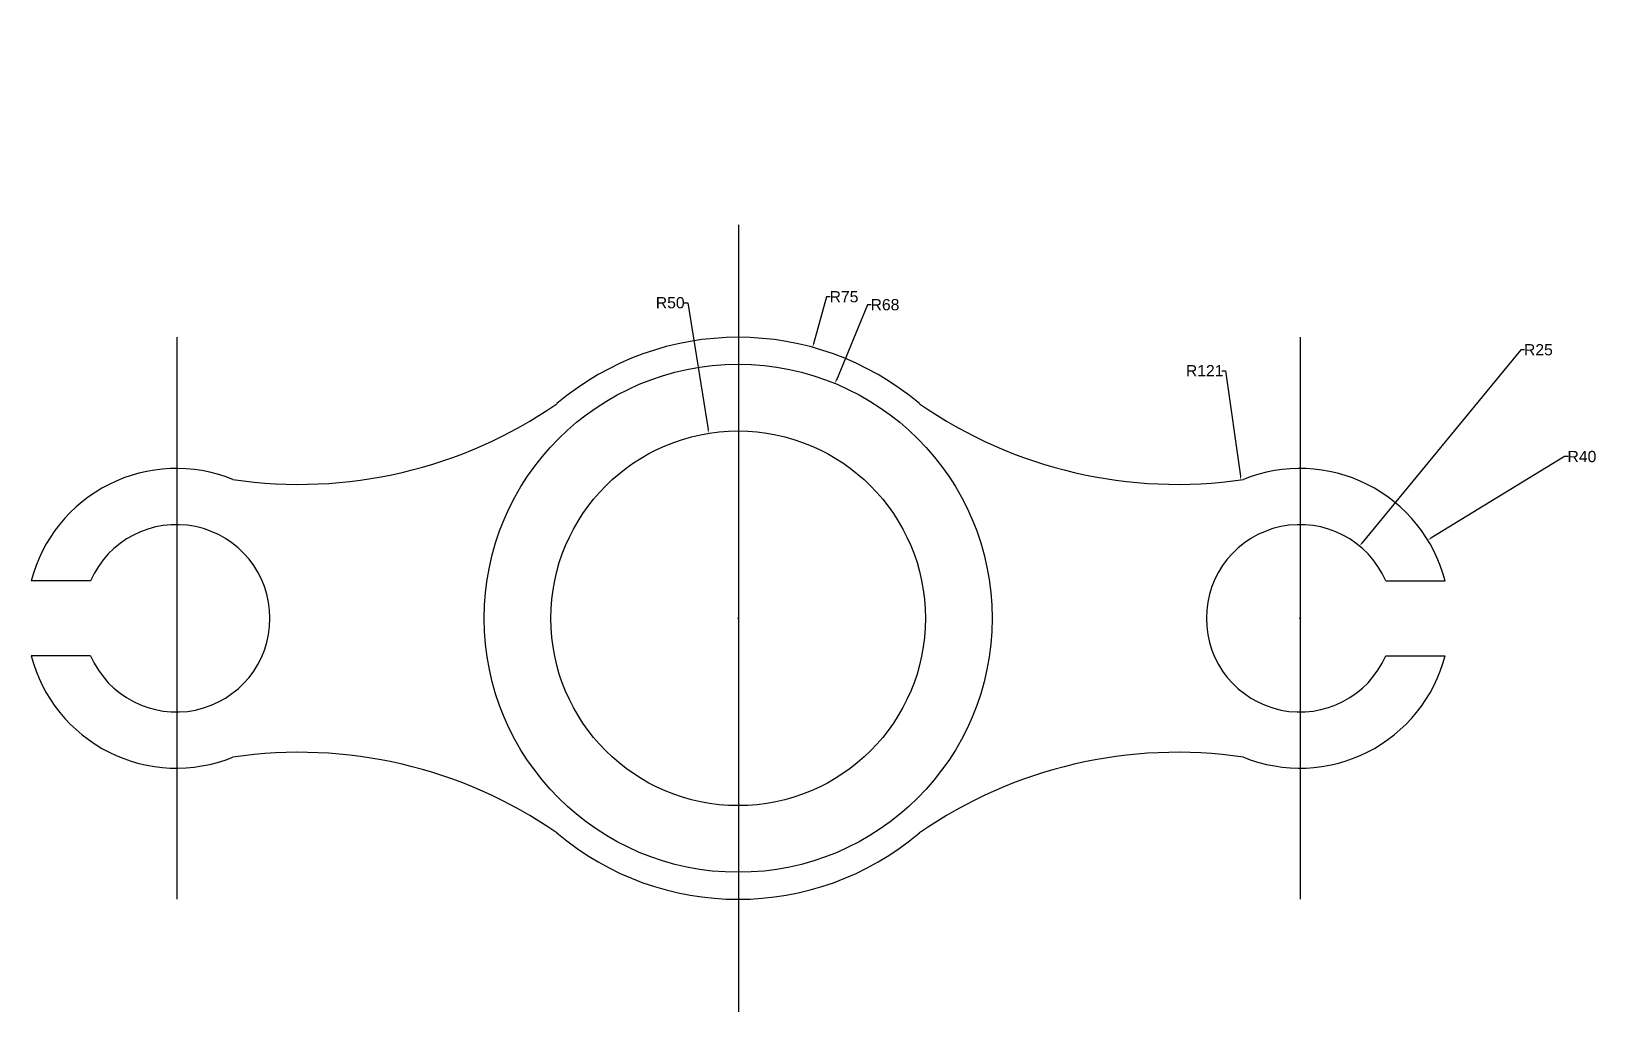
# Model space of a CAD drawing. Header units: inches. Extents: x 111 to 529, y 45 to 307.
import ezdxf

# ---------------------------------------------------------------- set-up
doc = ezdxf.new("R2010")
doc.units = ezdxf.units.IN
doc.header["$MEASUREMENT"] = 0
doc.styles.get("Standard").update_dxf_attribs({"font": 'arial.ttf'})
doc.dimstyles.get("Standard").update_dxf_attribs({"dimtxt": 3, "dimasz": 1, "dimexe": 0.18, "dimexo": 0.0625, "dimgap": 0.09, "dimtad": 0, "dimtih": 1, "dimtoh": 1, "dimdec": 0, "dimzin": 0, "dimdsep": 46, "dimtxsty": 'Standard', "dimcen": 0.09, "dimadec": 0, "dimazin": 0, "dimtfac": 1, "dimtdec": 0, "dimtofl": 0, "dimtmove": 0, "dimatfit": 3, "dimfxl": 1, "dimtolj": 1, "dimtzin": 0, "dimarcsym": 0})

# ---------------------------------------------------------------- blocks, each defined once
blk = doc.blocks.new('*D1')
at = {"color": 0, "lineweight": -2, "transparency": 16777216}
for p, q in [((508.97, 221.66), (466.52, 170.08)), ((509.97, 221.66), (508.97, 221.66)), ((449.91, 150), (450.09, 150)), ((450, 149.91), (450, 150.09))]:
    blk.add_line(p, q, dxfattribs=at)
at = {"color": 0, "transparency": 16777216}
blk.add_solid([(466.39, 170.18), (466.65, 169.97), (465.89, 169.3)], dxfattribs=at)
at = {"layer": 'Defpoints', "color": 0, "transparency": 16777216}
for p in [(465.89, 169.3), (450, 150)]:
    blk.add_point(p, dxfattribs=at)
at = {"color": 0, "transparency": 16777216, "insert": (513.66, 221.66), "char_height": 3, "attachment_point": 5}
blk.add_mtext('\\A1;R25', dxfattribs=at)
blk = doc.blocks.new('*D2')
at = {"color": 0, "lineweight": -2, "transparency": 16777216}
for p, q in [((520.61, 193.16), (484.98, 171.38)), ((521.61, 193.16), (520.61, 193.16)), ((449.91, 150), (450.09, 150)), ((450, 149.91), (450, 150.09))]:
    blk.add_line(p, q, dxfattribs=at)
at = {"color": 0, "transparency": 16777216}
blk.add_solid([(484.9, 171.52), (485.07, 171.24), (484.13, 170.86)], dxfattribs=at)
at = {"layer": 'Defpoints', "color": 0, "transparency": 16777216}
for p in [(484.13, 170.86), (450, 150)]:
    blk.add_point(p, dxfattribs=at)
at = {"color": 0, "transparency": 16777216, "insert": (525.28, 193.16), "char_height": 3, "attachment_point": 5}
blk.add_mtext('\\A1;R40', dxfattribs=at)
blk = doc.blocks.new('*D3')
at = {"color": 0, "lineweight": -2, "transparency": 16777216}
for p, q in [((429.1, 216.09), (430.1, 216.09)), ((430.1, 216.09), (434.09, 187.95))]:
    blk.add_line(p, q, dxfattribs=at)
at = {"color": 0, "transparency": 16777216}
blk.add_solid([(434.25, 187.97), (433.92, 187.92), (434.23, 186.96)], dxfattribs=at)
at = {"layer": 'Defpoints', "color": 0, "transparency": 16777216}
for p in [(417.27, 306.68), (434.23, 186.96)]:
    blk.add_point(p, dxfattribs=at)
at = {"color": 0, "transparency": 16777216, "insert": (424.55, 216.09), "char_height": 3, "attachment_point": 5}
blk.add_mtext('\\A1;R121', dxfattribs=at)
blk = doc.blocks.new('*D4')
at = {"color": 0, "lineweight": -2, "transparency": 16777216}
for p, q in [((285.53, 234.22), (286.53, 234.22)), ((286.53, 234.22), (291.95, 200.36)), ((299.91, 150), (300.09, 150)), ((300, 149.91), (300, 150.09))]:
    blk.add_line(p, q, dxfattribs=at)
at = {"color": 0, "transparency": 16777216}
blk.add_solid([(292.11, 200.39), (291.78, 200.33), (292.11, 199.37)], dxfattribs=at)
at = {"layer": 'Defpoints', "color": 0, "transparency": 16777216}
for p in [(292.11, 199.37), (300, 150)]:
    blk.add_point(p, dxfattribs=at)
at = {"color": 0, "transparency": 16777216, "insert": (281.86, 234.22), "char_height": 3, "attachment_point": 5}
blk.add_mtext('\\A1;R50', dxfattribs=at)
blk = doc.blocks.new('*D5')
at = {"color": 0, "lineweight": -2, "transparency": 16777216}
for p, q in [((334.52, 233.69), (326.23, 213.6)), ((335.52, 233.69), (334.52, 233.69)), ((299.91, 150), (300.09, 150)), ((300, 149.91), (300, 150.09))]:
    blk.add_line(p, q, dxfattribs=at)
at = {"color": 0, "transparency": 16777216}
blk.add_solid([(326.08, 213.67), (326.39, 213.54), (325.85, 212.68)], dxfattribs=at)
at = {"layer": 'Defpoints', "color": 0, "transparency": 16777216}
for p in [(325.85, 212.68), (300, 150)]:
    blk.add_point(p, dxfattribs=at)
at = {"color": 0, "transparency": 16777216, "insert": (339.2, 233.69), "char_height": 3, "attachment_point": 5}
blk.add_mtext('\\A1;R68', dxfattribs=at)
blk = doc.blocks.new('*D6')
at = {"color": 0, "lineweight": -2, "transparency": 16777216}
for p, q in [((323.58, 235.82), (320.13, 223.29)), ((324.58, 235.82), (323.58, 235.82)), ((299.91, 150), (300.09, 150)), ((300, 149.91), (300, 150.09))]:
    blk.add_line(p, q, dxfattribs=at)
at = {"color": 0, "transparency": 16777216}
blk.add_solid([(319.97, 223.33), (320.29, 223.24), (319.87, 222.32)], dxfattribs=at)
at = {"layer": 'Defpoints', "color": 0, "transparency": 16777216}
for p in [(319.87, 222.32), (300, 150)]:
    blk.add_point(p, dxfattribs=at)
at = {"color": 0, "transparency": 16777216, "insert": (328.26, 235.82), "char_height": 3, "attachment_point": 5}
blk.add_mtext('\\A1;R75', dxfattribs=at)

msp = doc.modelspace()

# ---------------------------------------------------------------- linework, layer by layer
for p, q in [((300.09, 255), (300.09, 45)), ((150.09, 225), (150.09, 75)), ((450.09, 225), (450.09, 75)), ((127.09, 160), (111.27, 160)), ((472.91, 160), (488.73, 160)), ((127.09, 140), (111.27, 140)), ((472.91, 140), (488.73, 140))]:
    msp.add_line(p, q)
for radius in [67.8, 50]:
    msp.add_circle((300, 150), radius)
for centre, radius, start, end in [((300, 150), 75, 49.8087, 130.1913), ((182.73, 306.68), 120.92, 261.5934, 304.7199), ((417.27, 306.68), 120.92, 235.2801, 278.4066), ((150, 150), 40, 67.8994, 165.5225), ((450, 150), 40, 14.4775, 112.1006), ((150, 150), 25, 203.5782, 156.4218), ((450, 150), 25, 23.5782, 336.4218), ((150, 150), 40, 194.4775, 292.1006), ((450, 150), 40, 247.8994, 345.5225), ((182.73, -6.68), 120.92, 55.2801, 98.4066), ((417.27, -6.68), 120.92, 81.5934, 124.7199), ((300, 150), 75, 229.8087, 310.1913)]:
    msp.add_arc(centre, radius, start, end)

# ---------------------------------------------------------------- dimensions: what is measured, and where the dimension line sits
for center, mpoint, picture, middle in [((417.27, 306.68), (434.23, 186.96), '*D3', (424.55, 216.09)), ((300, 150), (292.11, 199.37), '*D4', (281.86, 234.22)), ((300, 150), (319.87, 222.32), '*D6', (328.26, 235.82)), ((300, 150), (325.85, 212.68), '*D5', (339.2, 233.69)), ((450, 150), (465.89, 169.3), '*D1', (513.66, 221.66)), ((450, 150), (484.13, 170.86), '*D2', (525.28, 193.16))]:
    dim = msp.add_radius_dim(center=center, mpoint=mpoint, dimstyle='Standard')
    dim.commit()
    dim.dimension.update_dxf_attribs({"geometry": picture, "text_midpoint": middle, "dimtype": 164})

doc.saveas('drawing.dxf')
